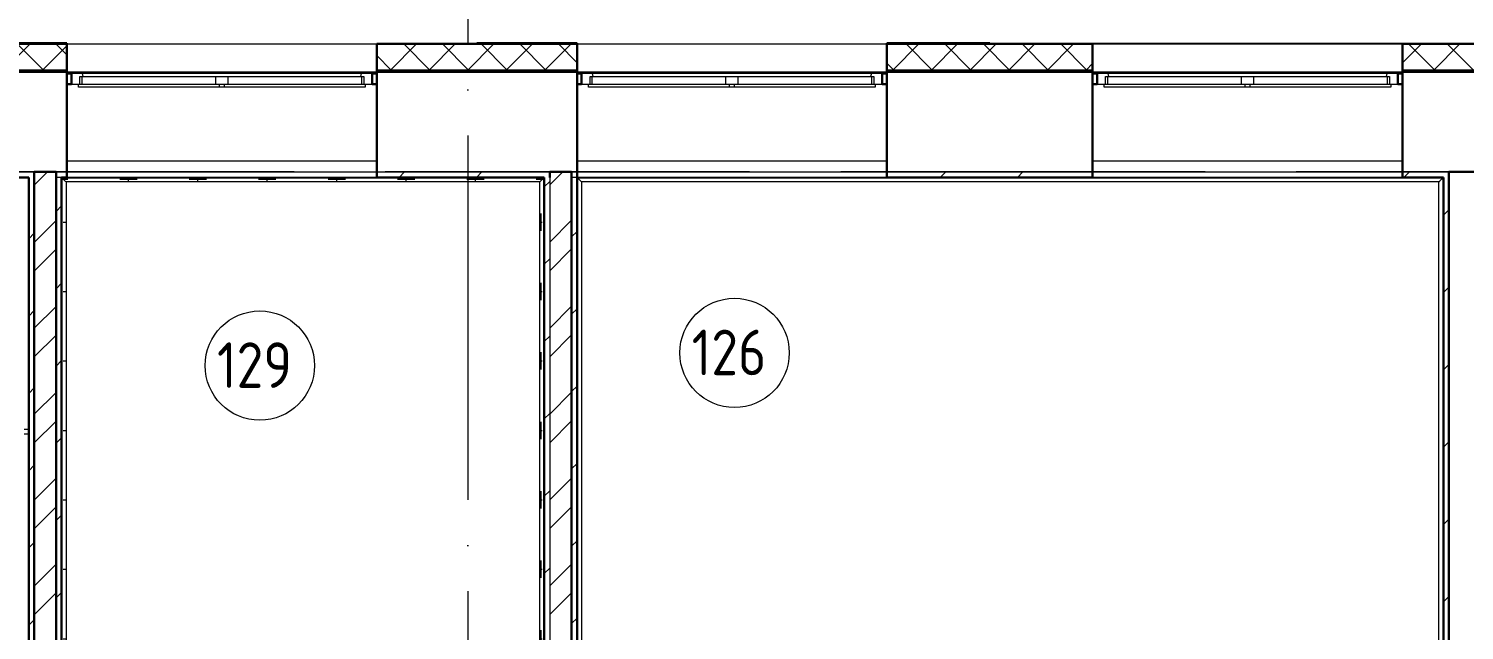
# Model space of a CAD drawing. Header units: millimetres. Extents: x -695119 to 412940, y -249585 to 622758.
# Drawn here: x 162771 to 170651, y 73320 to 76621 of the extents above; entities that cross this region are included whole.
import ezdxf
from ezdxf import colors
from ezdxf.entities.mleader import LeaderData, LeaderLine
from ezdxf.math import Vec2, Vec3

# ---------------------------------------------------------------- set-up
doc = ezdxf.new("R2010")
doc.units = ezdxf.units.MM
doc.linetypes.add('ADSK_Линия сетки', pattern=[25, 20, -2.5, 0, -2.5])
for name, color, linetype, lineweight in [('_ Окна', 252, 'Continuous', 30), ('Витраж', 252, 'Continuous', 9), ('Марки помещений', 8, 'Continuous', 20), ('Ограждение', 8, 'Continuous', 9), ('Окна', 252, 'Continuous', 9), ('Оси', 252, 'Continuous', 9), ('Стены внутренние', 252, 'Continuous', 18), ('Стены наружные', 252, 'Continuous', 18), ('Стены штриховка', 7, 'Continuous', 9)]:
    doc.layers.add(name, color=color, linetype=linetype, lineweight=lineweight)
doc.styles.add('GOST Common_3', font='', dxfattribs={"height": 3.5})
doc.styles.add('GOST-2.304_Type-B_shrink', font='', dxfattribs={"width": 0.8})
doc.styles.get('GOST Common_3').set_extended_font_data('GOST type B')
doc.styles.get('GOST-2.304_Type-B_shrink').set_extended_font_data('GOST type B')
pattern_1 = [(0, (-32121.82, 98), (190.5, 190.5), [95.25, -285.75]), (90, (-32074.2, 50.37), (-190.5, 190.5), [95.25, -285.75])]

# ---------------------------------------------------------------- blocks, each defined once
blk = doc.blocks.new('FP_67-План 1 этажа смеж')
at = {"layer": 'Ограждение'}
for p, q in [((20263.5, -5715), (20265.6, -5715)), ((20265.6, -5715), (20271.3, -5715)), ((20271.3, -5715), (20279, -5715)), ((20263.5, -6096), (20265.6, -6096)), ((20265.6, -6096), (20271.3, -6096)), ((20271.3, -6096), (20279, -6096)), ((20263.5, -6477), (20265.6, -6477)), ((20265.6, -6477), (20271.3, -6477)), ((20271.3, -6477), (20279, -6477)), ((20263.5, -6858), (20265.6, -6858)), ((20265.6, -6858), (20271.3, -6858)), ((20271.3, -6858), (20279, -6858)), ((20263.5, -7239), (20265.6, -7239)), ((20265.6, -7239), (20271.3, -7239)), ((20271.3, -7239), (20279, -7239)), ((20263.5, -7620), (20265.6, -7620)), ((20265.6, -7620), (20271.3, -7620)), ((20271.3, -7620), (20279, -7620)), ((20263.5, -8001), (20265.6, -8001)), ((20265.6, -8001), (20271.3, -8001)), ((20271.3, -8001), (20279, -8001)), ((20263.5, -8382), (20265.6, -8382)), ((20265.6, -8382), (20271.3, -8382)), ((20271.3, -8382), (20279, -8382)), ((20263.5, -8763), (20265.6, -8763)), ((20265.6, -8763), (20271.3, -8763)), ((20271.3, -8763), (20279, -8763)), ((20263.5, -9144), (20265.6, -9144)), ((20265.6, -9144), (20271.3, -9144)), ((20271.3, -9144), (20279, -9144)), ((20263.5, -9525), (20265.6, -9525)), ((20265.6, -9525), (20271.3, -9525)), ((20271.3, -9525), (20279, -9525)), ((20263.5, -9906), (20265.6, -9906)), ((20265.6, -9906), (20271.3, -9906)), ((20271.3, -9906), (20279, -9906)), ((20263.5, -10287), (20265.6, -10287)), ((20265.6, -10287), (20271.3, -10287)), ((20271.3, -10287), (20279, -10287)), ((20263.5, -10668), (20265.6, -10668)), ((20265.6, -10668), (20271.3, -10668)), ((20271.3, -10668), (20279, -10668)), ((20263.5, -11049), (20265.6, -11049)), ((20265.6, -11049), (20271.3, -11049)), ((20271.3, -11049), (20279, -11049)), ((20263.5, -11430), (20265.6, -11430)), ((20265.6, -11430), (20271.3, -11430)), ((20271.3, -11430), (20279, -11430))]:
    blk.add_line(p, q, dxfattribs=at)
blk = doc.blocks.new('FP_68-План 1 этажа смеж')
at = {"layer": 'Ограждение'}
for p, q in [((20256, -5479.2), (20288.3, -5479.2)), ((20574, -5479.2), (20669.3, -5479.2)), ((20621.6, -5487), (20621.6, -5481.3)), ((20621.6, -5494.7), (20621.6, -5487)), ((20955, -5479.2), (21050.3, -5479.2)), ((21002.6, -5487), (21002.6, -5481.3)), ((21002.6, -5494.7), (21002.6, -5487)), ((21336, -5479.2), (21431.3, -5479.2)), ((21383.6, -5487), (21383.6, -5481.3)), ((21383.6, -5494.7), (21383.6, -5487)), ((21717, -5479.2), (21812.3, -5479.2)), ((21764.6, -5487), (21764.6, -5481.3)), ((21764.6, -5494.7), (21764.6, -5487)), ((22098, -5479.2), (22193.3, -5479.2)), ((22145.6, -5487), (22145.6, -5481.3)), ((22145.6, -5494.7), (22145.6, -5487)), ((22479, -5479.2), (22574.3, -5479.2)), ((22526.6, -5487), (22526.6, -5481.3)), ((22526.6, -5494.7), (22526.6, -5487)), ((22860, -5479.2), (22902, -5479.2))]:
    blk.add_line(p, q, dxfattribs=at)
blk = doc.blocks.new('FP_73-План 1 этажа смеж')
at = {"layer": 'Ограждение'}
for p, q in [((20263.5, -5715), (20265.6, -5715)), ((20265.6, -5715), (20271.3, -5715)), ((20271.3, -5715), (20279, -5715)), ((20263.5, -6096), (20265.6, -6096)), ((20265.6, -6096), (20271.3, -6096)), ((20271.3, -6096), (20279, -6096)), ((20263.5, -6477), (20265.6, -6477)), ((20265.6, -6477), (20271.3, -6477)), ((20271.3, -6477), (20279, -6477)), ((20263.5, -6858), (20265.6, -6858)), ((20265.6, -6858), (20271.3, -6858)), ((20271.3, -6858), (20279, -6858)), ((20263.5, -7239), (20265.6, -7239)), ((20265.6, -7239), (20271.3, -7239)), ((20271.3, -7239), (20279, -7239)), ((20263.5, -7620), (20265.6, -7620)), ((20265.6, -7620), (20271.3, -7620)), ((20271.3, -7620), (20279, -7620)), ((20263.5, -8001), (20265.6, -8001)), ((20265.6, -8001), (20271.3, -8001)), ((20271.3, -8001), (20279, -8001)), ((20263.5, -8382), (20265.6, -8382)), ((20265.6, -8382), (20271.3, -8382)), ((20271.3, -8382), (20279, -8382)), ((20263.5, -8763), (20265.6, -8763)), ((20265.6, -8763), (20271.3, -8763)), ((20271.3, -8763), (20279, -8763)), ((20263.5, -9144), (20265.6, -9144)), ((20265.6, -9144), (20271.3, -9144)), ((20271.3, -9144), (20279, -9144)), ((20263.5, -9525), (20265.6, -9525)), ((20265.6, -9525), (20271.3, -9525)), ((20271.3, -9525), (20279, -9525)), ((20263.5, -9906), (20265.6, -9906)), ((20265.6, -9906), (20271.3, -9906)), ((20271.3, -9906), (20279, -9906)), ((20263.5, -10287), (20265.6, -10287)), ((20265.6, -10287), (20271.3, -10287)), ((20271.3, -10287), (20279, -10287)), ((20263.5, -10668), (20265.6, -10668)), ((20265.6, -10668), (20271.3, -10668)), ((20271.3, -10668), (20279, -10668)), ((20263.5, -11049), (20265.6, -11049)), ((20265.6, -11049), (20271.3, -11049)), ((20271.3, -11049), (20279, -11049)), ((20263.5, -11430), (20265.6, -11430)), ((20265.6, -11430), (20271.3, -11430)), ((20271.3, -11430), (20279, -11430))]:
    blk.add_line(p, q, dxfattribs=at)
blk = doc.blocks.new('FP_74-План 1 этажа смеж')
at = {"layer": 'Ограждение'}
for p, q in [((20256, -5479.2), (20288.3, -5479.2)), ((20574, -5479.2), (20669.3, -5479.2)), ((20621.6, -5487), (20621.6, -5481.3)), ((20621.6, -5494.7), (20621.6, -5487)), ((20955, -5479.2), (21050.3, -5479.2)), ((21002.6, -5487), (21002.6, -5481.3)), ((21002.6, -5494.7), (21002.6, -5487)), ((21336, -5479.2), (21431.3, -5479.2)), ((21383.6, -5487), (21383.6, -5481.3)), ((21383.6, -5494.7), (21383.6, -5487)), ((21717, -5479.2), (21812.2, -5479.2)), ((21764.6, -5487), (21764.6, -5481.3)), ((21764.6, -5494.7), (21764.6, -5487)), ((22098, -5479.2), (22193.3, -5479.2)), ((22145.6, -5487), (22145.6, -5481.3)), ((22145.6, -5494.7), (22145.6, -5487)), ((22479, -5479.2), (22574.3, -5479.2)), ((22526.6, -5487), (22526.6, -5481.3)), ((22526.6, -5494.7), (22526.6, -5487)), ((22860, -5479.2), (22902, -5479.2))]:
    blk.add_line(p, q, dxfattribs=at)
blk = doc.blocks.new('FP_75-План 1 этажа смеж')
at = {"layer": 'Ограждение'}
for p, q in [((22886.5, -5762.6), (22886.5, -5667.4)), ((22879, -5715), (22886.8, -5715)), ((22886.8, -5715), (22892.4, -5715)), ((22886.5, -6143.6), (22886.5, -6048.4)), ((22879, -6096), (22886.8, -6096)), ((22886.8, -6096), (22892.4, -6096)), ((22886.5, -6524.6), (22886.5, -6429.4)), ((22879, -6477), (22886.8, -6477)), ((22886.8, -6477), (22892.4, -6477)), ((22886.5, -6905.6), (22886.5, -6810.4)), ((22879, -6858), (22886.8, -6858)), ((22886.8, -6858), (22892.4, -6858)), ((22879, -7239), (22886.8, -7239)), ((22886.5, -7286.6), (22886.5, -7191.4)), ((22886.8, -7239), (22892.4, -7239)), ((22879, -7620), (22886.8, -7620)), ((22886.5, -7667.6), (22886.5, -7572.4)), ((22886.8, -7620), (22892.4, -7620)), ((22886.5, -8048.6), (22886.5, -7953.4)), ((22879, -8001), (22886.8, -8001)), ((22886.8, -8001), (22892.4, -8001)), ((22886.5, -8429.6), (22886.5, -8334.4)), ((22879, -8382), (22886.8, -8382)), ((22886.8, -8382), (22892.4, -8382)), ((22886.5, -8810.6), (22886.5, -8715.4)), ((22879, -8763), (22886.8, -8763)), ((22886.8, -8763), (22892.4, -8763)), ((22886.5, -9191.6), (22886.5, -9096.4)), ((22879, -9144), (22886.8, -9144)), ((22886.8, -9144), (22892.4, -9144)), ((22879, -9525), (22886.8, -9525)), ((22886.5, -9572.6), (22886.5, -9477.4)), ((22886.8, -9525), (22892.4, -9525)), ((22879, -9906), (22886.8, -9906)), ((22886.5, -9953.6), (22886.5, -9858.4)), ((22886.8, -9906), (22892.4, -9906))]:
    blk.add_line(p, q, dxfattribs=at)
blk = doc.blocks.new('1 этаж')
at = {"layer": 'Ограждение', "true_color": 0x636466}
h = blk.add_hatch(dxfattribs=at)
h.set_pattern_fill('FP_34', color=251, style=0, pattern_type=2)
h.set_pattern_definition(pattern_1)
h.paths.add_polyline_path([(-11867.8, -11586.7), (-11865.8, -11584.7), (-11865.8, -5373.7), (-11867.8, -5371.7), (-11867.8, -11427)])
h = blk.add_hatch(dxfattribs=at)
h.set_pattern_fill('FP_34', color=251, style=0, pattern_type=2)
h.set_pattern_definition(pattern_1)
h.paths.add_polyline_path([(-9217.8, -9846.7), (-9217.8, -5371.7), (-9219.8, -5373.7), (-9219.8, -9846.7)])
h = blk.add_hatch(dxfattribs=at)
h.set_pattern_fill('FP_34', color=251, style=0, pattern_type=2)
h.set_pattern_definition(pattern_1)
h.paths.add_polyline_path([(-9037.8, -8361.7), (-9035.8, -8359.7), (-9035.8, -5373.7), (-9037.8, -5371.7), (-9037.8, -8307.3)])
h = blk.add_hatch(dxfattribs=at)
h.set_pattern_fill('FP_34', color=251, style=0, pattern_type=2)
h.set_pattern_definition(pattern_1)
h.paths.add_polyline_path([(-4282.8, -8041.7), (-4282.8, -5371.7), (-4284.8, -5373.7), (-4284.8, -8039.7)])
at = {"layer": '_ Окна', "color": 251, "true_color": 0x636466}
for p, q in [((-11812.8, -4801.7), (-11837.8, -4801.7)), ((-11812.8, -4859.7), (-11812.8, -4801.7)), ((-10137.8, -4801.7), (-10162.8, -4801.7)), ((-10162.8, -4801.7), (-10162.8, -4859.7)), ((-9012.8, -4801.7), (-9037.8, -4801.7)), ((-9012.8, -4859.7), (-9012.8, -4801.7)), ((-7337.8, -4801.7), (-7362.8, -4801.7)), ((-7362.8, -4801.7), (-7362.8, -4859.7)), ((-6182.8, -4801.7), (-6207.8, -4801.7)), ((-6182.8, -4859.7), (-6182.8, -4801.7)), ((-4507.8, -4801.7), (-4532.8, -4801.7)), ((-4532.8, -4801.7), (-4532.8, -4859.7)), ((-11837.8, -4859.7), (-11812.8, -4859.7)), ((-10162.8, -4859.7), (-10137.8, -4859.7)), ((-9037.8, -4859.7), (-9012.8, -4859.7)), ((-7362.8, -4859.7), (-7337.8, -4859.7)), ((-6207.8, -4859.7), (-6182.8, -4859.7)), ((-4532.8, -4859.7), (-4507.8, -4859.7))]:
    blk.add_line(p, q, dxfattribs=at)
at = {"layer": '_ Окна', "color": 251, "lineweight": 18, "true_color": 0x636466}
for p, q in [((-11753.4, -4801.7), (-11812.8, -4801.7)), ((-11812.8, -4801.7), (-11812.8, -4859.7)), ((-11748.8, -4818.7), (-11753.4, -4801.7)), ((-10222.2, -4801.7), (-10226.8, -4818.7)), ((-10162.8, -4801.7), (-10222.2, -4801.7)), ((-10162.8, -4859.7), (-10162.8, -4801.7)), ((-8953.4, -4801.7), (-9012.8, -4801.7)), ((-9012.8, -4801.7), (-9012.8, -4859.7)), ((-8948.8, -4818.7), (-8953.4, -4801.7)), ((-7422.2, -4801.7), (-7426.8, -4818.7)), ((-7362.8, -4801.7), (-7422.2, -4801.7)), ((-7362.8, -4859.7), (-7362.8, -4801.7)), ((-6123.4, -4801.7), (-6182.8, -4801.7)), ((-6182.8, -4801.7), (-6182.8, -4859.7)), ((-6118.8, -4818.7), (-6123.4, -4801.7)), ((-4592.2, -4801.7), (-4596.8, -4818.7)), ((-4532.8, -4801.7), (-4592.2, -4801.7)), ((-4532.8, -4859.7), (-4532.8, -4801.7)), ((-11812.8, -4859.7), (-11774.8, -4859.7)), ((-11766.8, -4859.7), (-11766.8, -4818.7)), ((-11766.8, -4818.7), (-11754.8, -4818.7)), ((-10220.8, -4818.7), (-10208.8, -4818.7)), ((-10208.8, -4818.7), (-10208.8, -4859.7)), ((-10200.8, -4859.7), (-10162.8, -4859.7)), ((-9012.8, -4859.7), (-8974.8, -4859.7)), ((-8966.8, -4859.7), (-8966.8, -4818.7)), ((-8966.8, -4818.7), (-8954.8, -4818.7)), ((-7420.8, -4818.7), (-7408.8, -4818.7)), ((-7408.8, -4818.7), (-7408.8, -4859.7)), ((-7400.8, -4859.7), (-7362.8, -4859.7)), ((-6182.8, -4859.7), (-6144.8, -4859.7)), ((-6136.8, -4859.7), (-6136.8, -4818.7)), ((-6136.8, -4818.7), (-6124.8, -4818.7)), ((-4590.8, -4818.7), (-4578.8, -4818.7)), ((-4578.8, -4818.7), (-4578.8, -4859.7)), ((-4570.8, -4859.7), (-4532.8, -4859.7))]:
    blk.add_line(p, q, dxfattribs=at)
at = {"layer": 'Витраж', "color": 251, "lineweight": 18, "true_color": 0x636466, "extrusion": (0, 0, -1)}
for p, q in [((-12047.8, -6754.2), (-12072.8, -6754.2)), ((-12047.8, -6779.2), (-12047.8, -6754.2)), ((-12072.8, -6779.2), (-12047.8, -6779.2))]:
    blk.add_line(p, q, dxfattribs=at)
at = {"layer": 'Марки помещений', "color": 251, "true_color": 0x636466}
for centre in [(-8173.5, -6334.8), (-10779.2, -6404.4)]:
    blk.add_circle(centre, 300, dxfattribs=at)
at = {"layer": 'Ограждение', "color": 251, "true_color": 0x636466}
for p, q in [((-11865.8, -11584.7), (-11865.8, -5373.7)), ((-11865.8, -5373.7), (-9219.8, -5373.7)), ((-11842.8, -5396.7), (-11842.8, -10986.7)), ((-9242.8, -5396.7), (-11842.8, -5396.7)), ((-9242.8, -9846.7), (-9242.8, -5396.7)), ((-9219.8, -5373.7), (-9219.8, -9846.7)), ((-9035.8, -8359.7), (-9035.8, -5373.7)), ((-9035.8, -5373.7), (-4284.8, -5373.7)), ((-9012.8, -5396.7), (-9012.8, -8336.7)), ((-4307.8, -5396.7), (-9012.8, -5396.7)), ((-4307.8, -8016.7), (-4307.8, -5396.7)), ((-4284.8, -5373.7), (-4284.8, -8039.7))]:
    blk.add_line(p, q, dxfattribs=at)
for points in [[(-11842.8, -5396.7), (-11844.8, -5394.7), (-11847.8, -5391.7), (-11851.6, -5387.9), (-11853.9, -5385.6), (-11855.6, -5384), (-11857.2, -5382.3), (-11858.7, -5380.8), (-11860.1, -5379.4), (-11861.4, -5378.2), (-11862.8, -5376.8), (-11864.1, -5375.4), (-11865.4, -5374.1), (-11865.8, -5373.7), (-11865.8, -5373.7)], [(-9242.8, -5396.7), (-9240.7, -5394.7), (-9237.8, -5391.7), (-9234, -5387.9), (-9231.7, -5385.6), (-9230, -5383.9), (-9228.4, -5382.3), (-9226.9, -5380.8), (-9225.5, -5379.4), (-9224.2, -5378.2), (-9222.8, -5376.8), (-9221.5, -5375.4), (-9220.2, -5374.1), (-9219.8, -5373.7), (-9219.8, -5373.7)], [(-9012.8, -5396.7), (-9014.8, -5394.7), (-9017.8, -5391.7), (-9021.6, -5387.9), (-9023.9, -5385.6), (-9025.6, -5384), (-9027.2, -5382.3), (-9028.7, -5380.8), (-9030.1, -5379.4), (-9031.4, -5378.2), (-9032.8, -5376.8), (-9034.1, -5375.4), (-9035.4, -5374.1), (-9035.8, -5373.7), (-9035.8, -5373.7)], [(-4307.8, -5396.7), (-4305.7, -5394.7), (-4302.8, -5391.7), (-4299, -5387.9), (-4296.7, -5385.6), (-4295, -5383.9), (-4293.4, -5382.3), (-4291.9, -5380.8), (-4290.5, -5379.4), (-4289.2, -5378.2), (-4287.8, -5376.8), (-4286.5, -5375.4), (-4285.2, -5374.1), (-4284.8, -5373.7), (-4284.8, -5373.7)]]:
    blk.add_open_spline(points, degree=3, knots=[0, 0, 0, 0, 0.166667, 0.25, 0.333333, 0.375, 0.416667, 0.5, 0.541667, 0.583333, 0.666667, 0.75, 0.833333, 1, 1, 1, 1], dxfattribs=at)
at = {"layer": 'Окна', "color": 251, "true_color": 0x636466}
for p, q in [((-10222.2, -4801.7), (-11753.4, -4801.7)), ((-7422.2, -4801.7), (-8953.4, -4801.7)), ((-4592.2, -4801.7), (-6123.4, -4801.7)), ((-11774.8, -4859.7), (-11002.8, -4859.7)), ((-11774.8, -4876.7), (-11774.8, -4859.7)), ((-11002.8, -4876.7), (-11774.8, -4876.7)), ((-11754.8, -4818.7), (-11022.8, -4818.7)), ((-11754.8, -4859.7), (-11754.8, -4818.7)), ((-11022.8, -4818.7), (-10952.8, -4818.7)), ((-11022.8, -4818.7), (-11022.8, -4859.7)), ((-11002.8, -4859.7), (-10972.8, -4859.7)), ((-11002.8, -4859.7), (-11002.8, -4876.7)), ((-10972.8, -4876.7), (-11002.8, -4876.7)), ((-10972.8, -4859.7), (-10200.8, -4859.7)), ((-10972.8, -4876.7), (-10972.8, -4859.7)), ((-10200.8, -4876.7), (-10972.8, -4876.7)), ((-10952.8, -4818.7), (-10220.8, -4818.7)), ((-10952.8, -4859.7), (-10952.8, -4818.7)), ((-10220.8, -4818.7), (-10220.8, -4859.7)), ((-10200.8, -4859.7), (-10200.8, -4876.7)), ((-8974.8, -4859.7), (-8202.8, -4859.7)), ((-8974.8, -4876.7), (-8974.8, -4859.7)), ((-8202.8, -4876.7), (-8974.8, -4876.7)), ((-8954.8, -4818.7), (-8222.8, -4818.7)), ((-8954.8, -4859.7), (-8954.8, -4818.7)), ((-8222.8, -4818.7), (-8152.8, -4818.7)), ((-8222.8, -4818.7), (-8222.8, -4859.7)), ((-8202.8, -4859.7), (-8172.8, -4859.7)), ((-8202.8, -4859.7), (-8202.8, -4876.7)), ((-8172.8, -4876.7), (-8202.8, -4876.7)), ((-8172.8, -4859.7), (-7400.8, -4859.7)), ((-8172.8, -4876.7), (-8172.8, -4859.7)), ((-7400.8, -4876.7), (-8172.8, -4876.7)), ((-8152.8, -4818.7), (-7420.8, -4818.7)), ((-8152.8, -4859.7), (-8152.8, -4818.7)), ((-7420.8, -4818.7), (-7420.8, -4859.7)), ((-7400.8, -4859.7), (-7400.8, -4876.7)), ((-6144.8, -4859.7), (-5372.8, -4859.7)), ((-6144.8, -4876.7), (-6144.8, -4859.7)), ((-5372.8, -4876.7), (-6144.8, -4876.7)), ((-6124.8, -4818.7), (-5392.8, -4818.7)), ((-6124.8, -4859.7), (-6124.8, -4818.7)), ((-5392.8, -4818.7), (-5322.8, -4818.7)), ((-5392.8, -4818.7), (-5392.8, -4859.7)), ((-5372.8, -4859.7), (-5342.8, -4859.7)), ((-5372.8, -4859.7), (-5372.8, -4876.7)), ((-5342.8, -4876.7), (-5372.8, -4876.7)), ((-5342.8, -4859.7), (-4570.8, -4859.7)), ((-5342.8, -4876.7), (-5342.8, -4859.7)), ((-4570.8, -4876.7), (-5342.8, -4876.7)), ((-5322.8, -4818.7), (-4590.8, -4818.7)), ((-5322.8, -4859.7), (-5322.8, -4818.7)), ((-4590.8, -4818.7), (-4590.8, -4859.7)), ((-4570.8, -4859.7), (-4570.8, -4876.7))]:
    blk.add_line(p, q, dxfattribs=at)
at = {"layer": 'Оси', "color": 251, "linetype": 'ADSK_Линия сетки', "ltscale": 100, "true_color": 0x636466}
for p, q in [((-9637.8, -2641.7), (-9637.8, -33767.9)), ((4409.5, -5341.7), (-72530.1, -5341.7))]:
    blk.add_line(p, q, dxfattribs=at)
at = {"layer": 'Стены внутренние', "color": 251, "lineweight": 30, "true_color": 0x636466}
for p, q in [((-11837.8, -4639.7), (-12917.8, -4639.7)), ((-11837.8, -4781.7), (-11837.8, -4639.7)), ((-9037.8, -4639.7), (-10137.8, -4639.7)), ((-10137.8, -4639.7), (-10137.8, -4781.7)), ((-9037.8, -4781.7), (-9037.8, -4639.7)), ((-6207.8, -4639.7), (-7337.8, -4639.7)), ((-7337.8, -4639.7), (-7337.8, -4781.7)), ((-6207.8, -4781.7), (-6207.8, -4639.7)), ((2844.2, -4639.7), (-4507.8, -4639.7)), ((-4507.8, -4639.7), (-4507.8, -4781.7)), ((-11837.8, -4791.7), (-12917.8, -4791.7)), ((-11837.8, -5341.7), (-11837.8, -4791.7)), ((-9037.8, -4791.7), (-10137.8, -4791.7)), ((-10137.8, -4791.7), (-10137.8, -5341.7)), ((-9037.8, -5341.7), (-9037.8, -4791.7)), ((-6207.8, -4791.7), (-7337.8, -4791.7)), ((-7337.8, -4791.7), (-7337.8, -5341.7)), ((-6207.8, -5341.7), (-6207.8, -4791.7)), ((2692.2, -4791.7), (-4507.8, -4791.7)), ((-4507.8, -4791.7), (-4507.8, -5341.7)), ((2142.2, -5341.7), (-4252.8, -5341.7))]:
    blk.add_line(p, q, dxfattribs=at)
at = {"layer": 'Стены внутренние', "color": 251, "linetype": 'Continuous', "lineweight": 9, "true_color": 0x636466}
for p, q in [((-12182.1, -4781.7), (-12042.1, -4641.7)), ((-11968.6, -4781.7), (-12108.6, -4641.7)), ((-11923.7, -4639.7), (-11924.8, -4641.7)), ((-11839.8, -4698.4), (-11896.5, -4641.7)), ((-11840.6, -4641.7), (-11841.8, -4639.7)), ((-11837.8, -4646.6), (-11839.8, -4643.1)), ((-10135.8, -4644.6), (-10132.9, -4641.7)), ((-10060.8, -4781.7), (-9920.8, -4641.7)), ((-9847.3, -4781.7), (-9987.3, -4641.7)), ((-9848.7, -4781.7), (-9708.7, -4641.7)), ((-9635.1, -4781.7), (-9775.1, -4641.7)), ((-9636.5, -4781.7), (-9496.5, -4641.7)), ((-9423, -4781.7), (-9563, -4641.7)), ((-9424.4, -4781.7), (-9284.4, -4641.7)), ((-9210.9, -4781.7), (-9350.9, -4641.7)), ((-9212.3, -4781.7), (-9072.3, -4641.7)), ((-9039.8, -4740.7), (-9138.7, -4641.7)), ((-9108.1, -4639.7), (-9109.2, -4641.7)), ((-7303.1, -4781.7), (-7163.1, -4641.7)), ((-7231, -4639.7), (-7232.1, -4641.7)), ((-7089.6, -4781.7), (-7229.6, -4641.7)), ((-7147.9, -4641.7), (-7149.1, -4639.7)), ((-7090.9, -4781.7), (-6950.9, -4641.7)), ((-6877.4, -4781.7), (-7017.4, -4641.7)), ((-6878.8, -4781.7), (-6738.8, -4641.7)), ((-6665.3, -4781.7), (-6805.3, -4641.7)), ((-6666.7, -4781.7), (-6526.7, -4641.7)), ((-6453.2, -4781.7), (-6593.2, -4641.7)), ((-6561.3, -4641.7), (-6562.5, -4639.7)), ((-6454.5, -4781.7), (-6314.5, -4641.7)), ((-6241, -4781.7), (-6381, -4641.7)), ((-4505.8, -4742.2), (-4405.4, -4641.7)), ((-4331.8, -4781.7), (-4471.8, -4641.7)), ((-4415.3, -4639.7), (-4416.5, -4641.7)), ((-4333.2, -4781.7), (-4193.2, -4641.7)), ((-4119.7, -4781.7), (-4259.7, -4641.7)), ((-4180.7, -4639.7), (-4181.9, -4641.7)), ((-11970, -4781.7), (-11839.8, -4651.6)), ((-10059.4, -4781.7), (-10135.8, -4705.3)), ((-6209.8, -4677.2), (-6207.8, -4677.2)), ((-7301.7, -4781.7), (-7335.8, -4747.6)), ((-6242.4, -4781.7), (-6209.8, -4749.1)), ((-4505.8, -4747.6), (-4507.8, -4744.1))]:
    blk.add_line(p, q, dxfattribs=at)
at = {"layer": 'Стены внутренние', "color": 251, "true_color": 0x636466}
for p, q in [((-11837.8, -4639.7), (-10137.8, -4639.7)), ((-9037.8, -4639.7), (-7337.8, -4639.7)), ((-6207.8, -4639.7), (-4507.8, -4639.7)), ((-11837.8, -4791.7), (-10137.8, -4791.7)), ((-9037.8, -4791.7), (-7337.8, -4791.7)), ((-6207.8, -4791.7), (-4507.8, -4791.7)), ((-11837.8, -5281.7), (-10137.8, -5281.7)), ((-9037.8, -5281.7), (-7337.8, -5281.7)), ((-6207.8, -5281.7), (-4507.8, -5281.7))]:
    blk.add_line(p, q, dxfattribs=at)
at = {"layer": 'Стены наружные', "color": 251, "lineweight": 30, "true_color": 0x636466}
for p, q in [((-11837.8, -4634.7), (-12377.8, -4634.7)), ((-11837.8, -4639.7), (-11837.8, -4634.7)), ((-9037.8, -4634.7), (-9587.8, -4634.7)), ((-9587.8, -4634.7), (-9587.8, -4639.7)), ((-9037.8, -4639.7), (-9037.8, -4634.7)), ((-6772.8, -4634.7), (-7337.8, -4634.7)), ((-7337.8, -4634.7), (-7337.8, -4639.7)), ((-6772.8, -4639.7), (-6772.8, -4634.7)), ((-11837.8, -4791.7), (-11837.8, -4781.7)), ((-10137.8, -4781.7), (-10137.8, -4791.7)), ((-9037.8, -4791.7), (-9037.8, -4781.7)), ((-7337.8, -4781.7), (-7337.8, -4791.7)), ((-6207.8, -4791.7), (-6207.8, -4781.7)), ((-4507.8, -4781.7), (-4507.8, -4791.7)), ((-12017.8, -5341.7), (-12017.8, -11616.7)), ((-11897.8, -5341.7), (-12017.8, -5341.7)), ((-11897.8, -11616.7), (-11897.8, -5341.7)), ((-11837.8, -5371.7), (-11837.8, -5341.7)), ((-10137.8, -5341.7), (-10137.8, -5371.7)), ((-9187.8, -5341.7), (-9187.8, -5371.7)), ((-9067.8, -5341.7), (-9187.8, -5341.7)), ((-9067.8, -8391.7), (-9067.8, -5341.7)), ((-9037.8, -8361.7), (-9037.8, -5341.7)), ((-7337.8, -5341.7), (-7337.8, -5371.7)), ((-6207.8, -5371.7), (-6207.8, -5341.7)), ((-4507.8, -5341.7), (-4507.8, -5371.7)), ((-4252.8, -8191.7), (-4252.8, -5341.7)), ((-12917.8, -5371.7), (-12047.8, -5371.7)), ((-12047.8, -5371.7), (-12047.8, -11586.7)), ((-11867.8, -5371.7), (-11837.8, -5371.7)), ((-11867.8, -11586.7), (-11867.8, -5371.7)), ((-10137.8, -5371.7), (-9217.8, -5371.7)), ((-9217.8, -5371.7), (-9217.8, -9846.7)), ((-7337.8, -5371.7), (-6207.8, -5371.7)), ((-4507.8, -5371.7), (-4282.8, -5371.7)), ((-4282.8, -5371.7), (-4282.8, -8041.7))]:
    blk.add_line(p, q, dxfattribs=at)
at = {"layer": 'Стены наружные', "color": 251, "linetype": 'Continuous', "lineweight": 9, "true_color": 0x636466}
for p, q in [((-11920.8, -4634.7), (-11923.7, -4639.7)), ((-11841.8, -4639.7), (-11844.7, -4634.7)), ((-9105.2, -4634.7), (-9108.1, -4639.7)), ((-7228.2, -4634.9), (-7231, -4639.7)), ((-7149.1, -4639.7), (-7151.9, -4634.7)), ((-12017.8, -5414.2), (-11945.4, -5341.7)), ((-10014.4, -5371.7), (-9984.4, -5341.7)), ((-9590.1, -5371.7), (-9560.1, -5341.7)), ((-9187.8, -5412.9), (-9116.6, -5341.7)), ((-7044.5, -5371.7), (-7014.5, -5341.7)), ((-6620.3, -5371.7), (-6590.3, -5341.7)), ((-4499, -5371.7), (-4469, -5341.7)), ((-9217.8, -5423.7), (-9187.8, -5393.7)), ((-11897.8, -5558.1), (-11867.8, -5528.1)), ((-4282.8, -5579.8), (-4252.8, -5549.8)), ((-12017.8, -5728.5), (-11897.8, -5608.5)), ((-9187.8, -5727.2), (-9067.8, -5607.2)), ((-9067.8, -5697.9), (-9037.8, -5667.9)), ((-12047.8, -5708.1), (-12017.8, -5678.1)), ((-12017.8, -5885.6), (-11897.8, -5765.6)), ((-9217.8, -5847.9), (-9187.8, -5817.9)), ((-9187.8, -5884.4), (-9067.8, -5764.4)), ((-11897.8, -5982.3), (-11867.8, -5952.3)), ((-4282.8, -6004.1), (-4252.8, -5974.1)), ((-12047.8, -6132.3), (-12017.8, -6102.3)), ((-12017.8, -6199.9), (-11897.8, -6079.9)), ((-9187.8, -6198.7), (-9067.8, -6078.7)), ((-9067.8, -6122.2), (-9037.8, -6092.2)), ((-12017.8, -6357.1), (-11897.8, -6237.1)), ((-9217.8, -6272.2), (-9187.8, -6242.2)), ((-9187.8, -6355.9), (-9067.8, -6235.9)), ((-11897.8, -6406.6), (-11867.8, -6376.6)), ((-4282.8, -6428.4), (-4252.8, -6398.4)), ((-12047.8, -6556.6), (-12017.8, -6526.6)), ((-9067.8, -6546.5), (-9037.8, -6516.5)), ((-12017.8, -6671.4), (-11897.8, -6551.4)), ((-9187.8, -6670.2), (-9067.8, -6550.2)), ((-9217.8, -6696.5), (-9187.8, -6666.5)), ((-12017.8, -6828.5), (-11897.8, -6708.5)), ((-9187.8, -6827.3), (-9067.8, -6707.3)), ((-11897.8, -6830.9), (-11867.8, -6800.9)), ((-4282.8, -6852.6), (-4252.8, -6822.6)), ((-12047.8, -6980.9), (-12017.8, -6950.9)), ((-9067.8, -6970.7), (-9037.8, -6940.7)), ((-12017.8, -7142.9), (-11897.8, -7022.9)), ((-9217.8, -7120.7), (-9187.8, -7090.7)), ((-9187.8, -7141.6), (-9067.8, -7021.6)), ((-12017.8, -7300), (-11897.8, -7180)), ((-11897.8, -7255.1), (-11867.8, -7225.1)), ((-9187.8, -7298.8), (-9067.8, -7178.8)), ((-4282.8, -7276.9), (-4252.8, -7246.9)), ((-12047.8, -7405.1), (-12017.8, -7375.1)), ((-9067.8, -7395), (-9037.8, -7365)), ((-12017.8, -7614.3), (-11897.8, -7494.3)), ((-9217.8, -7545), (-9187.8, -7515)), ((-9187.8, -7613.1), (-9067.8, -7493.1)), ((-12017.8, -7771.5), (-11897.8, -7651.5)), ((-11897.8, -7679.4), (-11867.8, -7649.4)), ((-9187.8, -7770.3), (-9067.8, -7650.3)), ((-4282.8, -7701.2), (-4252.8, -7671.2)), ((-12047.8, -7829.4), (-12017.8, -7799.4)), ((-9067.8, -7819.3), (-9037.8, -7789.3))]:
    blk.add_line(p, q, dxfattribs=at)
at = {"layer": 'Стены наружные', "color": 251, "true_color": 0x636466}
for p, q in [((-6772.8, -4634.7), (-3942.8, -4634.7)), ((-6207.8, -4639.7), (-6207.8, -4634.7)), ((-4507.8, -4634.7), (-4507.8, -4639.7)), ((-14632.8, -5341.7), (-12017.8, -5341.7)), ((-11897.8, -5341.7), (-9187.8, -5341.7)), ((-9067.8, -5341.7), (-4252.8, -5341.7)), ((-10137.8, -5371.7), (-11837.8, -5371.7)), ((-7337.8, -5371.7), (-9037.8, -5371.7)), ((-4507.8, -5371.7), (-6207.8, -5371.7))]:
    blk.add_line(p, q, dxfattribs=at)
at = {"layer": 'Стены штриховка', "color": 251, "true_color": 0x636466}
for p, q in [((-11839.8, -4641.7), (-12915.8, -4641.7)), ((-11839.8, -4641.7), (-11839.8, -4781.7)), ((-9039.8, -4641.7), (-10135.8, -4641.7)), ((-10135.8, -4781.7), (-10135.8, -4641.7)), ((-9039.8, -4641.7), (-9039.8, -4781.7)), ((-6209.8, -4641.7), (-7335.8, -4641.7)), ((-7335.8, -4781.7), (-7335.8, -4641.7)), ((-6209.8, -4641.7), (-6209.8, -4781.7)), ((2844.2, -4641.7), (-4505.8, -4641.7)), ((-4505.8, -4781.7), (-4505.8, -4641.7)), ((-12917.8, -4781.7), (-11837.8, -4781.7)), ((-10137.8, -4781.7), (-9037.8, -4781.7)), ((-7337.8, -4781.7), (-6207.8, -4781.7)), ((-4507.8, -4781.7), (2692.2, -4781.7)), ((-11867.8, -5371.7), (-11897.8, -5371.7)), ((-9187.8, -5371.7), (-9187.8, -9846.7)), ((-9037.8, -5371.7), (-9067.8, -5371.7))]:
    blk.add_line(p, q, dxfattribs=at)
at = {"layer": 'Ограждение', "color": 251, "true_color": 0x636466}
for name in ['FP_68-План 1 этажа смеж', 'FP_74-План 1 этажа смеж', 'FP_75-План 1 этажа смеж', 'FP_67-План 1 этажа смеж', 'FP_73-План 1 этажа смеж']:
    blk.add_blockref(name, (-32121.8, 98), dxfattribs=at)
at = {"layer": 'Марки помещений', "color": 251, "true_color": 0x636466, "style": 'GOST Common_3', "width": 0.9}
for s, p in [('126', (-8408.5, -6457.1)), ('129', (-11014.1, -6526.7))]:
    blk.add_text(s, height=250, dxfattribs=at).set_placement(p)

msp = doc.modelspace()

# ---------------------------------------------------------------- block references
msp.add_blockref('1 этаж', (174819.19, 81176.937))

# ---------------------------------------------------------------- next in the draw order: leaders
ml = msp.add_multileader_mtext('Standard')
ml.set_content('Фрагмент А. Смотри лист 6', color=256, style='GOST-2.304_Type-B_shrink')
ml.set_leader_properties()
ml.build(insert=Vec2(0, 0))
ctx = ml.context
ctx.base_point, ctx.char_height, ctx.plane_origin = Vec3(156031.15, 80256.823), 500, Vec3(147539.599, 70774.618)
notes = []
notes.append((ctx, [(0, (1, 1, 0), (154605.06, 80256.823), (1, 0), 1426.09, [(0, [(147539.599, 70774.618)], 0, [])])]))
ctx.mtext.insert, ctx.mtext.flow_direction = Vec3(156033.15, 80590.156), 5
ctx.mtext.has_bg_fill, ctx.mtext.bg_color, ctx.mtext.bg_scale_factor, ctx.mtext.bg_transparency, ctx.mtext.use_window_bg_color = 1, -1027028792, 1.5, 0, 1
for ctx, leaders in notes:
    for number, flags, end, landing, length, lines in leaders:
        leader = LeaderData()
        leader.index, (leader.has_last_leader_line, leader.has_dogleg_vector, leader.attachment_direction) = number, flags
        leader.last_leader_point, leader.dogleg_vector, leader.dogleg_length = Vec3(end), Vec3(landing), length
        for number, points, colour, breaks in lines:
            line = LeaderLine()
            line.index, line.vertices, line.color, line.breaks = number, Vec3.list(points), colors.encode_raw_color(colour), breaks
            leader.lines.append(line)
        ctx.leaders.append(leader)

doc.saveas('drawing.dxf')
